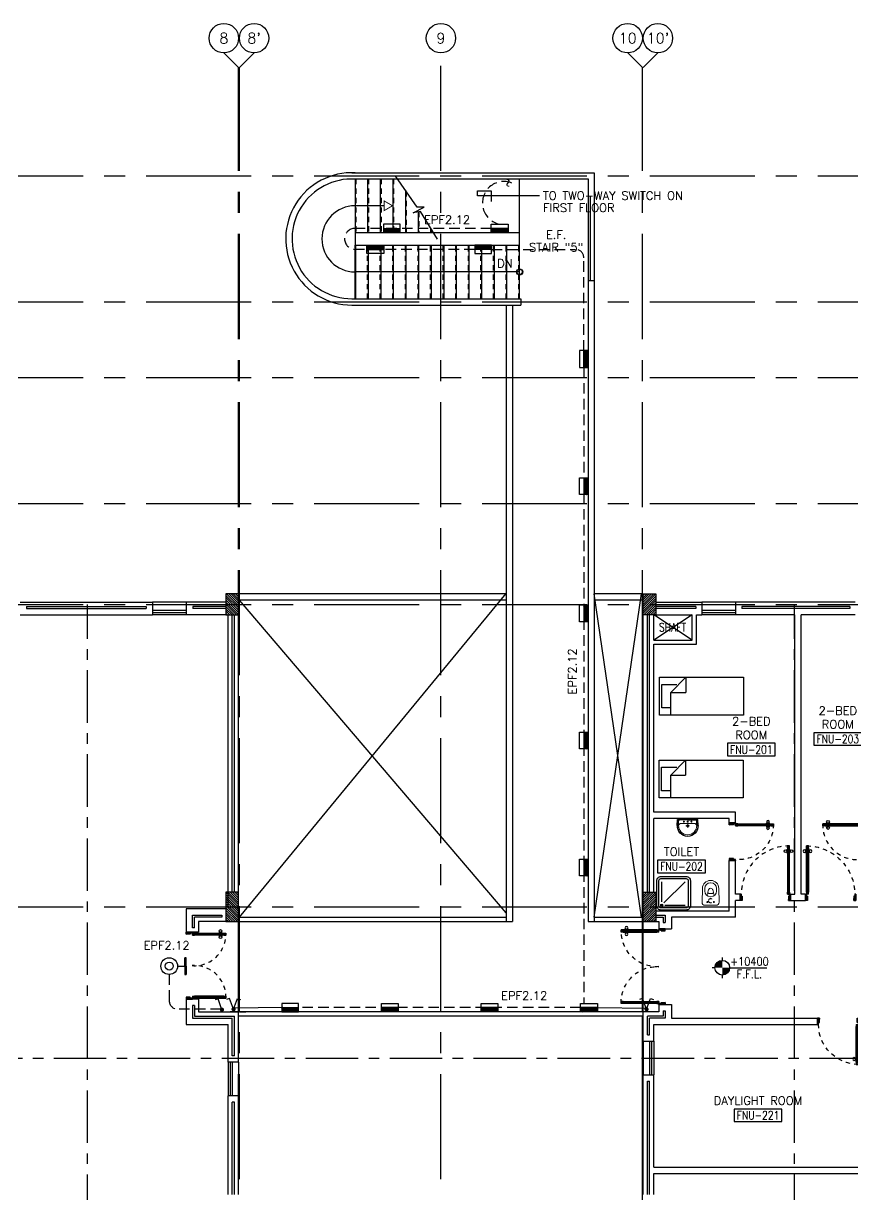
# Model space of a CAD drawing. Extents: x 0 to 91, y -1.5 to 78.
# Drawn here: x 37.78 to 57.53, y 50.17 to 78.05 of the extents above; entities that cross this region are included whole.
import ezdxf
from ezdxf.enums import TextEntityAlignment as Align

# ---------------------------------------------------------------- set-up
doc = ezdxf.new("R2010")
doc.units = 0
doc.header["$MEASUREMENT"] = 0
for name, pattern in [('CENTER', [2, 1.25, -0.25, 0.25, -0.25]), ('CENTERX2', [4, 2.5, -0.5, 0.5, -0.5]), ('DASHED', [0.75, 0.5, -0.25]), ('HIDDEN', [0.375, 0.25, -0.125]), ('HIDDEN2', [0.1875, 0.125, -0.0625])]:
    doc.linetypes.add(name, pattern=pattern)
doc.layers.get('0').update_dxf_attribs({"color": 11, "linetype": 'CONTINUOUS'})
for name, color, linetype in [('AX', 11, 'CONTINUOUS'), ('AX-CR', 11, 'CONTINUOUS'), ('AX-TXT', 11, 'CONTINUOUS'), ('AXES', 11, 'CENTERX2'), ('AXES1', 11, 'CENTER'), ('COL', 11, 'CONTINUOUS'), ('DOOR', 11, 'CONTINUOUS'), ('E-HLINE', 4, 'HIDDEN'), ('E-LEGEND', 4, 'CONTINUOUS'), ('E-LITE', 4, 'CONTINUOUS'), ('E-SWITCH', 4, 'CONTINUOUS'), ('E-SWITCHS', 4, 'CONTINUOUS'), ('E-TEXT', 2, 'CONTINUOUS'), ('EJ', 11, 'CONTINUOUS'), ('FIX', 11, 'CONTINUOUS'), ('FUR', 11, 'CONTINUOUS'), ('HAT', 11, 'CONTINUOUS'), ('INSUL', 11, 'CONTINUOUS'), ('LEV-PL', 11, 'CONTINUOUS'), ('RM-BOX', 11, 'CONTINUOUS'), ('RM-NAME', 11, 'CONTINUOUS'), ('RM-NO', 11, 'CONTINUOUS'), ('ROOF', 11, 'CONTINUOUS'), ('SHAFT', 11, 'CONTINUOUS'), ('STR', 11, 'CONTINUOUS'), ('TEXT', 11, 'CONTINUOUS'), ('WALL', 11, 'CONTINUOUS'), ('WIN', 11, 'CONTINUOUS')]:
    doc.layers.add(name, color=color, linetype=linetype)
doc.styles.add('ROMANS', font='ROMANS.shx', dxfattribs={"width": 0.6})
doc.styles.add('S', font='ROMANS.SHX')

# ---------------------------------------------------------------- blocks, each defined once
blk = doc.blocks.new('AH20A')
at = {"layer": 'FUR'}
for p, q in [((0, 0.5), (0, -0.5)), ((1, 0.5), (0, 0.5)), ((0.136, 0.5), (0.136, -0.099)), ((1, -0.5), (1, 0.5)), ((0.136, 0.311), (0.028, 0.311)), ((0.028, 0.311), (0.028, -0.309)), ((0.136, -0.099), (0.313, -0.5)), ((0.136, -0.099), (0.313, -0.099)), ((0.313, -0.5), (0.313, -0.099)), ((0.028, -0.309), (0.208, -0.309)), ((0, -0.5), (1, -0.5))]:
    blk.add_line(p, q, dxfattribs=at)
blk = doc.blocks.new('RM1')
at = {"layer": 'RM-BOX'}
blk.add_lwpolyline([(570, -200), (-570, -200), (-570, -500), (570, -500)], close=True, dxfattribs=at)
at = {"layer": 'RM-NAME', "style": 'ROMANS'}
for tag, p in [('ROOMNAME1', (0, 324)), ('ROOMNAME2', (0, 0))]:
    blk.add_attdef(tag, text='', height=200, dxfattribs=at).set_placement(p, align=Align.MIDDLE)
at = {"layer": 'RM-NO', "style": 'ROMANS', "width": 0.8}
blk.add_attdef('ROOMNO', text='', height=200, dxfattribs=at).set_placement((0, -350), align=Align.MIDDLE)
blk = doc.blocks.new('SHR1')
at = {"layer": 'FIX'}
for p, q in [((-196, 196), (-700, 700)), ((-143, 218), (-143, 700)), ((-218, 143), (-700, 143))]:
    blk.add_line(p, q, dxfattribs=at)
for points in [[(-825, 125), (-825, 725, -0.414214), (-725, 825), (-125, 825, -0.414214), (-25, 725), (-25, 125, -0.414214), (-125, 25), (-725, 25, -0.414214)], [(-775, 125), (-775, 725, -0.414214), (-725, 775), (-125, 775, -0.414214), (-75, 725), (-75, 125, -0.414214), (-125, 75), (-725, 75, -0.414214)]]:
    blk.add_lwpolyline(points, format="xyb", close=True, dxfattribs=at)
for radius in [25, 15]:
    blk.add_circle((-143, 143), radius, dxfattribs=at)
blk = doc.blocks.new('WC1')
at = {"layer": 'FIX', "lineweight": 20}
for p, q in [((-727, 5), (-727, -5)), ((-674, 5), (-674, -5)), ((-534, 24), (-540, 0)), ((-540, 0), (-534, -24)), ((-210, 204), (-538, 194)), ((-475, 141), (-538, 141)), ((-395, 76), (-490, 60)), ((-339, 5), (-339, -5)), ((-538, -141), (-475, -141)), ((-538, -194), (-210, -204)), ((-490, -60), (-395, -76))]:
    blk.add_line(p, q, dxfattribs=at)
at = {"layer": 'FIX', "linetype": 'Continuous', "lineweight": 20}
blk.add_line((-420, -47), (-420, 45), dxfattribs=at)
at = {"layer": 'FIX', "lineweight": 20}
blk.add_lwpolyline([(-213, -204), (-210, -204, 0.414214), (-137, -131), (-137, 0), (-137, 131, 0.414214), (-210, 204)], format="xyb", dxfattribs=at)
at = {"layer": 'FIX', "linetype": 'HIDDEN2', "lineweight": 20, "ltscale": 0.3}
blk.add_circle((-245, 0), 49.8, dxfattribs=at)
at = {"layer": 'FIX', "linetype": 'HIDDEN', "lineweight": 20, "ltscale": 0.05}
for centre in [(-213, 78), (-213, -77)]:
    blk.add_circle(centre, 11.6, dxfattribs=at)
at = {"layer": 'FIX', "lineweight": 20}
for centre, radius, start, end in [((-538, 5), 189, 90, 180), ((-538, 5), 136, 90, 180), ((-473, -7), 68.2, 128.9242, 152.8468), ((-464, -18), 82, 108.496, 128.9242), ((-475, 5), 136, 360, 90), ((-538, -5), 189, 180, 270), ((-538, -5), 136, 180, 270), ((-473, 7), 68.2, 207.1532, 231.0758), ((-464, 18), 82, 231.0758, 251.504), ((-475, -5), 136, 270, 0)]:
    blk.add_arc(centre, radius, start, end, dxfattribs=at)
at = {"layer": 'FIX', "linetype": 'Continuous', "lineweight": 20}
for centre, start, end in [((-443, 46), 357.6662, 91.6121), ((-442, -46), 268.3879, 2.3338)]:
    blk.add_arc(centre, 22.3, start, end, dxfattribs=at)
blk = doc.blocks.new('LEV1')
at = {"layer": 'LEV-PL'}
for p, q in [((-175, 0), (-245, 0)), ((0, 245), (0, 175)), ((175, 0), (1061, 0)), ((0, -175), (0, -245))]:
    blk.add_line(p, q, dxfattribs=at)
at = {"layer": 'LEV-PL', "const_width": 175}
for points in [[(-88, 0, -0.414214), (0, 88, -1)], [(88, 0, -0.414214), (0, -88, -1)]]:
    blk.add_lwpolyline(points, format="xyb", dxfattribs=at)
at = {"layer": 'LEV-PL'}
blk.add_circle((0, 0), 175, dxfattribs=at)
at = {"layer": 'LEV-PL', "color": 4, "style": 'S', "width": 0.85}
for tag, p in [('+0000', (646, 50)), ('F.F.L.', (646, -250))]:
    blk.add_attdef(tag, text='', height=200, dxfattribs=at).set_placement(p, align=Align.CENTER)
blk = doc.blocks.new('LAV1')
at = {"layer": 'FIX', "linetype": 'ByBlock', "ltscale": 0.3}
for p, q in [((-280, 210), (-275, 50)), ((-245, 210), (-245, 85)), ((0, 60), (-220, 60)), ((0, 60), (220, 60)), ((245, 210), (245, 85)), ((280, 210), (275, 50))]:
    blk.add_line(p, q, dxfattribs=at)
at = {"layer": 'FIX', "linetype": 'Continuous', "lineweight": 20}
for p, q in [((-275, 210), (-275, 50)), ((0, 50), (-275, 50)), ((0, 50), (-252, 50)), ((0, 155), (-181, 155)), ((0, 155), (181, 155)), ((0, 50), (275, 50)), ((0, 50), (252, 50)), ((275, 210), (275, 50))]:
    blk.add_line(p, q, dxfattribs=at)
at = {"layer": 'FIX', "linetype": 'DASHED', "lineweight": 20, "ltscale": 0.05}
for p, q in [((50, 220), (-50, 220)), ((0, 170), (0, 270)), ((0, 170), (0, 270))]:
    blk.add_line(p, q, dxfattribs=at)
at = {"layer": 'FIX', "lineweight": 20}
for p, q in [((16, 107), (-15, 107)), ((0, 92), (0, 123))]:
    blk.add_line(p, q, dxfattribs=at)
at = {"layer": 'FIX', "linetype": 'HIDDEN', "lineweight": 20, "ltscale": 0.05}
for centre in [(-100, 107), (100, 107)]:
    blk.add_circle(centre, 12.4, dxfattribs=at)
at = {"layer": 'FIX', "lineweight": 20}
for centre, radius in [((0, 220), 29.5), ((0, 220), 22.5), ((0, 107), 15.5)]:
    blk.add_circle(centre, radius, dxfattribs=at)
at = {"layer": 'FIX', "linetype": 'ByBlock', "ltscale": 0.3}
for centre, radius, start, end in [((7, 220), 287, 91.3776, 182.0064), ((-7, 220), 287, 357.9936, 88.6224), ((-220, 85), 24.9, 179.7021, 269.9486), ((220, 85), 24.9, 270.0514, 0.2979)]:
    blk.add_arc(centre, radius, start, end, dxfattribs=at)
at = {"layer": 'FIX', "linetype": 'Continuous', "lineweight": 20}
for centre, radius, start, end in [((8, 217), 283, 91.6988, 181.351), ((8, 212), 253, 91.7328, 180.4884), ((-8, 217), 283, 358.649, 88.3012), ((-8, 212), 253, 359.5116, 88.2672), ((-179, 222), 66.9, 190.2006, 268.0786), ((179, 222), 66.9, 271.9214, 349.7994)]:
    blk.add_arc(centre, radius, start, end, dxfattribs=at)
blk = doc.blocks.new('DOOR100')
at = {"layer": 'DOOR', "color": 0, "linetype": 'ByBlock'}
for p, q in [((-92, 1206), (-92, 1141)), ((-83, 1206), (-92, 1206)), ((-83, 1141), (-92, 1141)), ((-83, 1129), (-83, 1219)), ((-76, 1219), (-83, 1219)), ((-83, 1206), (-83, 1141)), ((-76, 1129), (-83, 1129)), ((-76, 1251), (-76, 1301)), ((-76, 1301), (-26, 1301)), ((-26, 1301), (-76, 1301)), ((-59, 1251), (-76, 1251)), ((-59, 1251), (-59, 1271)), ((-43, 1271), (-59, 1271)), ((-43, 1251), (-43, 1271)), ((-26, 1251), (-43, 1251)), ((-26, 1251), (-26, 1301)), ((-26, 1219), (-19, 1219)), ((-26, 1129), (-19, 1129)), ((-19, 1129), (-19, 1219)), ((-19, 1206), (-19, 1141)), ((-19, 1206), (-10, 1206)), ((-19, 1141), (-10, 1141)), ((-10, 1206), (-10, 1141)), ((-1201, 0), (-1201, 150)), ((-1201, 150), (-1176, 150)), ((-1201, 150), (-1201, 0)), ((-1151, 0), (-1201, 0)), ((-1176, 150), (-1176, 100)), ((-1176, 100), (-1151, 100)), ((-1151, 100), (-1151, 0)), ((-76, 200), (-59, 200)), ((-76, 150), (-76, 200)), ((-76, 150), (-26, 150)), ((-59, 200), (-59, 180)), ((-59, 180), (-43, 180)), ((-51, 100), (-51, 0)), ((-26, 100), (-51, 100)), ((-51, 0), (-1, 0)), ((-43, 200), (-26, 200)), ((-43, 180), (-43, 200)), ((-26, 200), (-26, 150)), ((-1, 150), (-26, 150)), ((-26, 150), (-26, 100)), ((-1, 150), (-1, 0))]:
    blk.add_line(p, q, dxfattribs=at)
at = {"layer": 'DOOR', "linetype": 'ByBlock'}
for p, q in [((-76, 1251), (-76, 200)), ((-59, 200), (-59, 1251)), ((-43, 200), (-43, 1251)), ((-26, 200), (-26, 1251))]:
    blk.add_line(p, q, dxfattribs=at)
at = {"layer": 'DOOR', "color": 9, "linetype": 'ByBlock'}
for p, q in [((-1151, 0), (-1201, 114)), ((-1151, 0), (-1201, 40)), ((-1151, 0), (-1164, 100)), ((-51, 0), (-1, 114)), ((-51, 0), (-38, 100)), ((-51, 0), (-1, 40))]:
    blk.add_line(p, q, dxfattribs=at)
at = {"layer": 'DOOR', "color": 0, "linetype": 'ByBlock'}
for centre in [(-125, 1174), (22, 1174)]:
    blk.add_circle(centre, 32.4, dxfattribs=at)
at = {"layer": 'DOOR', "linetype": 'HIDDEN', "ltscale": 0.5}
blk.add_arc((-27, 152), 1149, 89.961, 180.0931, dxfattribs=at)
at = {"layer": 'DOOR', "color": 9, "linetype": 'ByBlock'}
for centre, radius, start, end in [((-1151, 0), 154, 103.7142, 108.8947), ((-1151, 0), 134, 100.72, 111.8402), ((-1151, 0), 94.4, 90, 121.9818), ((-1151, 0), 74.4, 90, 132.2236), ((-1151, 0), 54.4, 90, 156.7926), ((-1151, 0), 34.4, 90, 180), ((-1151, 0), 14.4, 90, 180), ((-51, 0), 94.4, 58.0182, 90), ((-51, 0), 74.4, 47.7764, 90), ((-51, 0), 54.4, 23.2074, 90), ((-51, 0), 34.4, 0, 90), ((-51, 0), 14.4, 0, 90), ((-51, 0), 134, 68.1598, 79.28), ((-51, 0), 114, 64.0838, 77.3774), ((-51, 0), 154, 71.1053, 76.2858)]:
    blk.add_arc(centre, radius, start, end, dxfattribs=at)
blk = doc.blocks.new('DOOR90')
at = {"layer": 'DOOR', "linetype": 'ByBlock'}
for p, q in [((0, 0), (-150, 0)), ((-200, -25), (-1000, -25)), ((-200, -42), (-1000, -42)), ((-200, -58), (-1000, -58)), ((-1000, -75), (-200, -75))]:
    blk.add_line(p, q, dxfattribs=at)
at = {"layer": 'DOOR', "color": 0, "linetype": 'ByBlock'}
for p, q in [((-150, 0), (-150, -25)), ((-150, 0), (0, 0)), ((0, -50), (0, 0)), ((-1050, -25), (-1050, -75)), ((-1050, -75), (-1050, -25)), ((-1000, -25), (-1050, -25)), ((-1000, -75), (-1050, -75)), ((-1020, -42), (-1020, -58)), ((-1000, -42), (-1020, -42)), ((-1000, -58), (-1020, -58)), ((-1000, -25), (-1000, -42)), ((-1000, -58), (-1000, -75)), ((-968, -25), (-968, -18)), ((-878, -18), (-968, -18)), ((-968, -75), (-968, -82)), ((-878, -82), (-968, -82)), ((-955, -18), (-955, -9)), ((-955, -9), (-890, -9)), ((-955, -18), (-890, -18)), ((-955, -82), (-955, -91)), ((-955, -82), (-890, -82)), ((-955, -91), (-890, -91)), ((-890, -18), (-890, -9)), ((-890, -82), (-890, -91)), ((-878, -25), (-878, -18)), ((-878, -75), (-878, -82)), ((-200, -42), (-200, -25)), ((-200, -25), (-150, -25)), ((-180, -42), (-200, -42)), ((-200, -75), (-200, -58)), ((-200, -58), (-180, -58)), ((-150, -75), (-200, -75)), ((-180, -58), (-180, -42)), ((-150, -75), (-150, -25)), ((-150, -25), (-100, -25)), ((-100, -25), (-100, -50)), ((-100, -50), (0, -50)), ((-150, -900), (-150, -875)), ((-150, -875), (-100, -875)), ((0, -900), (-150, -900)), ((-150, -900), (0, -900)), ((-100, -850), (0, -850)), ((-100, -875), (-100, -850)), ((0, -850), (0, -900))]:
    blk.add_line(p, q, dxfattribs=at)
at = {"layer": 'DOOR', "color": 9, "linetype": 'ByBlock'}
for p, q in [((0, -50), (-114, 0)), ((0, -50), (-40, 0)), ((0, -50), (-100, -37)), ((0, -850), (-114, -900)), ((0, -850), (-100, -863)), ((0, -850), (-40, -900))]:
    blk.add_line(p, q, dxfattribs=at)
at = {"layer": 'DOOR', "color": 0, "linetype": 'ByBlock'}
for centre in [(-923, 24), (-923, -124)]:
    blk.add_circle(centre, 32.4, dxfattribs=at)
at = {"layer": 'DOOR', "color": 9, "linetype": 'ByBlock'}
for centre, radius, start, end in [((0, -50), 74.4, 137.7764, 180), ((0, -50), 54.4, 113.2074, 180), ((0, -50), 154, 161.1053, 166.2858), ((0, -50), 134, 158.1598, 169.28), ((0, -50), 114, 154.0838, 167.3774), ((0, -50), 94.4, 148.0182, 180), ((0, -50), 34.4, 90, 180), ((0, -50), 14.4, 90, 180), ((0, -850), 154, 193.7142, 198.8947), ((0, -850), 134, 190.72, 201.8402), ((0, -850), 94.4, 180, 211.9818), ((0, -850), 74.4, 180, 222.2236), ((0, -850), 54.4, 180, 246.7926), ((0, -850), 34.4, 180, 270), ((0, -850), 14.4, 180, 270)]:
    blk.add_arc(centre, radius, start, end, dxfattribs=at)
at = {"layer": 'DOOR', "linetype": 'HIDDEN', "ltscale": 0.5}
blk.add_arc((-222, -50), 828, 178.2701, 275.003, dxfattribs=at)
blk = doc.blocks.new('AXU')
at = {"layer": 'AX-CR'}
blk.add_circle((0, 350), 350, dxfattribs=at)
at = {"layer": 'AX-TXT', "style": 'ROMANS'}
blk.add_attdef('AX', text='', height=250, dxfattribs=at).set_placement((0, 350), align=Align.MIDDLE)
blk = doc.blocks.new('C11')
at = {"layer": 'HAT'}
h = blk.add_hatch(dxfattribs=at)
h.set_pattern_fill('ANSI31', color=256, scale=300, style=0)
h.set_pattern_definition([(45, (-248556.182, -75061.005), (-26.5165043, 26.5165043), [])])
h.paths.add_polyline_path([(300, 700), (0, 700), (0, 350), (300, 350)])
h.paths.add_polyline_path([(300, 350), (0, 350), (0, 0), (300, 0)])
at = {"layer": 'COL'}
blk.add_lwpolyline([(300, 700), (300, 0), (0, 0), (0, 700)], close=True, dxfattribs=at)
blk = doc.blocks.new('C-300')
at = {"layer": 'HAT', "linetype": 'ByBlock', "ltscale": 0.3}
h = blk.add_hatch(dxfattribs=at)
h.set_pattern_fill('ANSI31', color=8, scale=300, style=0)
h.set_pattern_definition([(45, (-258496.182, -82361.005), (-26.5165043, 26.5165043), [])])
h.paths.add_polyline_path([(300, 500), (0, 500), (0, 250), (300, 250)])
h.paths.add_polyline_path([(300, 250), (0, 250), (0, 0), (300, 0)])
at = {"layer": 'COL'}
blk.add_lwpolyline([(0, 500), (300, 500), (300, 0), (0, 0)], close=True, dxfattribs=at)
blk = doc.blocks.new('A$C272A55A0')
at = {"layer": 'DOOR', "color": 0, "linetype": 'ByBlock'}
for p, q in [((0, 900), (0, 1050)), ((50, 1050), (0, 1050)), ((0, 900), (25, 900)), ((25, 950), (50, 950)), ((25, 900), (25, 950)), ((75, 900), (25, 900)), ((25, 850), (25, 900)), ((42, 850), (25, 850)), ((58, 870), (42, 870)), ((42, 870), (42, 850)), ((50, 950), (50, 1050)), ((58, 850), (58, 870)), ((75, 850), (58, 850)), ((75, 900), (75, 850)), ((1725, 900), (1775, 900)), ((1725, 900), (1725, 850)), ((1725, 850), (1742, 850)), ((1742, 870), (1758, 870)), ((1742, 850), (1742, 870)), ((1750, 950), (1750, 1050)), ((1750, 1050), (1800, 1050)), ((1775, 950), (1750, 950)), ((1758, 870), (1758, 850)), ((1758, 850), (1775, 850)), ((1775, 900), (1775, 950)), ((1800, 900), (1775, 900)), ((1775, 850), (1775, 900)), ((1800, 1050), (1800, 900)), ((25, 50), (42, 50)), ((25, 50), (25, 0)), ((25, 0), (75, 0)), ((75, 0), (25, 0)), ((42, 50), (42, 30)), ((42, 30), (58, 30)), ((58, 50), (75, 50)), ((58, 50), (58, 30)), ((75, 50), (75, 0)), ((1718, 160), (1709, 160)), ((1709, 95), (1709, 160)), ((1718, 95), (1709, 95)), ((1725, 173), (1718, 173)), ((1718, 173), (1718, 83)), ((1718, 95), (1718, 160)), ((1725, 83), (1718, 83)), ((1742, 50), (1725, 50)), ((1725, 50), (1725, 0)), ((1775, 0), (1725, 0)), ((1725, 0), (1775, 0)), ((1742, 50), (1742, 30)), ((1758, 30), (1742, 30)), ((1775, 50), (1758, 50)), ((1758, 50), (1758, 30)), ((1775, 173), (1782, 173)), ((1775, 83), (1782, 83)), ((1775, 50), (1775, 0)), ((1782, 173), (1782, 83)), ((1782, 160), (1791, 160)), ((1782, 95), (1782, 160)), ((1782, 95), (1791, 95)), ((1791, 95), (1791, 160))]:
    blk.add_line(p, q, dxfattribs=at)
at = {"layer": 'DOOR', "color": 9, "linetype": 'ByBlock'}
for p, q in [((50, 1050), (0, 1010)), ((50, 1050), (0, 937)), ((50, 1050), (37, 950)), ((1750, 1050), (1800, 1010)), ((1750, 1050), (1800, 937)), ((1750, 1050), (1763, 950))]:
    blk.add_line(p, q, dxfattribs=at)
at = {"layer": 'DOOR', "linetype": 'ByBlock'}
for p, q in [((25, 850), (25, 50)), ((42, 850), (42, 50)), ((58, 850), (58, 50)), ((75, 50), (75, 850)), ((1725, 50), (1725, 850)), ((1742, 850), (1742, 50)), ((1758, 850), (1758, 50)), ((1775, 850), (1775, 50))]:
    blk.add_line(p, q, dxfattribs=at)
at = {"layer": 'DOOR', "color": 0, "linetype": 'ByBlock'}
for centre in [(1676, 128), (1824, 128)]:
    blk.add_circle(centre, 32.4, dxfattribs=at)
at = {"layer": 'DOOR', "color": 9, "linetype": 'ByBlock'}
for centre, radius, start, end in [((50, 1050), 54.4, 203.2074, 270), ((50, 1050), 74.4, 227.7764, 270), ((50, 1050), 94.4, 238.0182, 270), ((50, 1050), 114, 244.0838, 257.3774), ((50, 1050), 134, 248.1598, 259.28), ((50, 1050), 154, 251.1053, 256.2858), ((50, 1050), 34.4, 180, 270), ((50, 1050), 14.4, 180, 270), ((1750, 1050), 14.4, 270, 0), ((1750, 1050), 34.4, 270, 0), ((1750, 1050), 54.4, 270, 336.7926), ((1750, 1050), 74.4, 270, 312.2236), ((1750, 1050), 94.4, 270, 301.9818), ((1750, 1050), 114, 282.6226, 295.9162), ((1750, 1050), 134, 280.72, 291.8402), ((1750, 1050), 154, 283.7142, 288.8947)]:
    blk.add_arc(centre, radius, start, end, dxfattribs=at)
at = {"layer": 'DOOR', "linetype": 'HIDDEN', "ltscale": 0.5}
for centre, start, end in [((50, 851), 268.3174, 3.2965), ((1750, 851), 176.7035, 271.6826)]:
    blk.add_arc(centre, 851, start, end, dxfattribs=at)
at = {"layer": 'WALL', "linetype": 'ByBlock'}
blk.add_line((1800, 900), (1800, 1050), dxfattribs=at)
blk = doc.blocks.new('D1000')
at = {"layer": 'DOOR', "color": 7, "linetype": 'ByBlock'}
for p, q in [((0, 0), (-150, 0)), ((-150, 0), (-150, -25)), ((-150, 0), (0, 0)), ((0, -50), (-114, 0)), ((0, -50), (-40, 0)), ((0, -50), (0, 0)), ((-1050, -25), (-1100, -25)), ((-1100, -75), (-1100, -25)), ((-1100, -25), (-1100, -75)), ((-1050, -75), (-1100, -75)), ((-1050, -42), (-1070, -42)), ((-1070, -42), (-1070, -58)), ((-1050, -58), (-1070, -58)), ((-1050, -25), (-1050, -42)), ((-1050, -58), (-1050, -75)), ((-928, -18), (-1018, -18)), ((-1018, -25), (-1018, -18)), ((-1018, -75), (-1018, -82)), ((-928, -82), (-1018, -82)), ((-1005, -9), (-940, -9)), ((-1005, -18), (-1005, -9)), ((-1005, -18), (-940, -18)), ((-1005, -82), (-940, -82)), ((-1005, -82), (-1005, -91)), ((-1005, -91), (-940, -91)), ((-940, -18), (-940, -9)), ((-940, -82), (-940, -91)), ((-928, -25), (-928, -18)), ((-928, -75), (-928, -82)), ((-200, -42), (-200, -25)), ((-200, -25), (-150, -25)), ((-180, -42), (-200, -42)), ((-200, -75), (-200, -58)), ((-200, -58), (-180, -58)), ((-150, -75), (-200, -75)), ((-180, -58), (-180, -42)), ((-150, -75), (-150, -25)), ((-150, -25), (-100, -25)), ((-100, -25), (-100, -50)), ((0, -50), (-100, -37)), ((-100, -50), (0, -50)), ((-150, -975), (-100, -975)), ((-150, -1000), (-150, -975)), ((-150, -1000), (0, -1000)), ((0, -1000), (-150, -1000)), ((0, -950), (-114, -1000)), ((-100, -975), (-100, -950)), ((0, -950), (-100, -963)), ((-100, -950), (0, -950)), ((0, -950), (-40, -1000)), ((0, -950), (0, -1000))]:
    blk.add_line(p, q, dxfattribs=at)
at = {"layer": 'DOOR', "linetype": 'ByBlock'}
for p, q in [((-200, -25), (-1050, -25)), ((-200, -42), (-1050, -42)), ((-200, -58), (-1050, -58)), ((-1050, -75), (-200, -75))]:
    blk.add_line(p, q, dxfattribs=at)
at = {"layer": 'DOOR', "color": 7, "linetype": 'ByBlock'}
for centre in [(-973, 23), (-973, -124)]:
    blk.add_circle(centre, 32.4, dxfattribs=at)
for centre, radius, start, end in [((0, -50), 134, 158.1598, 169.28), ((0, -50), 74.4, 137.7764, 180), ((0, -50), 54.4, 113.2074, 180), ((0, -50), 154, 161.1053, 166.2858), ((0, -50), 114, 154.0838, 167.3774), ((0, -50), 94.4, 148.0182, 180), ((0, -50), 34.4, 90, 180), ((0, -50), 14.4, 90, 180), ((0, -950), 154, 193.7142, 198.8947), ((0, -950), 134, 190.72, 201.8402), ((0, -950), 94.4, 180, 211.9818), ((0, -950), 74.4, 180, 222.2236), ((0, -950), 54.4, 180, 246.7926), ((0, -950), 34.4, 180, 270), ((0, -950), 14.4, 180, 270)]:
    blk.add_arc(centre, radius, start, end, dxfattribs=at)
at = {"layer": 'DOOR', "linetype": 'HIDDEN', "ltscale": 0.5}
blk.add_arc((-149, -24), 951, 180.0434, 269.9667, dxfattribs=at)
blk = doc.blocks.new('A$C1DFA4FE8')
at = {"layer": 'DOOR', "color": 0, "linetype": 'ByBlock'}
for p, q in [((0, 1631), (0, 1581)), ((0, 1581), (0, 1631)), ((50, 1631), (0, 1631)), ((50, 1581), (0, 1581)), ((30, 1614), (30, 1598)), ((50, 1614), (30, 1614)), ((50, 1598), (30, 1598)), ((50, 1631), (50, 1614)), ((50, 1598), (50, 1581)), ((750, 1614), (750, 1631)), ((750, 1631), (800, 1631)), ((770, 1614), (750, 1614)), ((750, 1581), (750, 1598)), ((750, 1598), (770, 1598)), ((800, 1581), (750, 1581)), ((770, 1598), (770, 1614)), ((950, 1656), (800, 1656)), ((800, 1656), (800, 1631)), ((800, 1581), (800, 1631)), ((800, 1631), (850, 1631)), ((850, 1631), (850, 1606)), ((850, 1606), (950, 1606)), ((950, 1606), (950, 1656)), ((0, 81), (0, 131)), ((0, 131), (0, 81)), ((50, 131), (0, 131)), ((50, 81), (0, 81)), ((30, 98), (30, 114)), ((50, 114), (30, 114)), ((50, 98), (30, 98)), ((50, 114), (50, 131)), ((50, 81), (50, 98)), ((83, 131), (83, 138)), ((173, 138), (83, 138)), ((83, 81), (83, 74)), ((173, 74), (83, 74)), ((95, 138), (95, 147)), ((95, 147), (160, 147)), ((95, 138), (160, 138)), ((95, 74), (95, 65)), ((95, 74), (160, 74)), ((95, 65), (160, 65)), ((160, 138), (160, 147)), ((160, 74), (160, 65)), ((173, 131), (173, 138)), ((173, 81), (173, 74)), ((750, 131), (750, 114)), ((800, 131), (750, 131)), ((750, 114), (770, 114)), ((750, 98), (750, 81)), ((770, 98), (750, 98)), ((750, 81), (800, 81)), ((770, 114), (770, 98)), ((800, 131), (800, 81)), ((800, 56), (800, 81)), ((800, 81), (850, 81)), ((950, 56), (800, 56)), ((850, 106), (950, 106)), ((850, 81), (850, 106)), ((950, 106), (950, 56))]:
    blk.add_line(p, q, dxfattribs=at)
at = {"layer": 'DOOR', "linetype": 'ByBlock'}
for p, q in [((750, 1631), (50, 1631)), ((750, 1614), (50, 1614)), ((750, 1598), (50, 1598)), ((50, 1581), (750, 1581)), ((50, 131), (750, 131)), ((750, 114), (50, 114)), ((750, 98), (50, 98)), ((750, 81), (50, 81))]:
    blk.add_line(p, q, dxfattribs=at)
at = {"layer": 'DOOR', "color": 9, "linetype": 'ByBlock'}
for p, q in [((950, 1606), (837, 1656)), ((950, 1606), (850, 1619)), ((950, 1606), (910, 1656)), ((950, 106), (837, 56)), ((950, 106), (850, 93)), ((950, 106), (910, 56))]:
    blk.add_line(p, q, dxfattribs=at)
at = {"layer": 'DOOR', "color": 0, "linetype": 'ByBlock'}
for centre in [(128, 179), (128, 32)]:
    blk.add_circle(centre, 32.4, dxfattribs=at)
at = {"layer": 'DOOR', "linetype": 'HIDDEN', "ltscale": 0.5}
for centre, start, end in [((752, 1606), 178.0938, 273.7249), ((752, 106), 86.2751, 181.9062)]:
    blk.add_arc(centre, 752, start, end, dxfattribs=at)
at = {"layer": 'DOOR', "color": 9, "linetype": 'ByBlock'}
for centre, radius, start, end in [((950, 1606), 154, 161.1053, 166.2858), ((950, 1606), 134, 158.1598, 169.28), ((950, 1606), 114, 154.0838, 167.3774), ((950, 1606), 94.4, 148.0182, 180), ((950, 1606), 74.4, 137.7764, 180), ((950, 1606), 54.4, 113.2074, 180), ((950, 1606), 34.4, 90, 180), ((950, 1606), 14.4, 90, 180), ((950, 106), 154, 193.7142, 198.8947), ((950, 106), 134, 190.72, 201.8402), ((950, 106), 114, 192.6226, 205.9162), ((950, 106), 94.4, 180, 211.9818), ((950, 106), 74.4, 180, 222.2236), ((950, 106), 54.4, 180, 246.7926), ((950, 106), 34.4, 180, 270), ((950, 106), 14.4, 180, 270)]:
    blk.add_arc(centre, radius, start, end, dxfattribs=at)

msp = doc.modelspace()

# ---------------------------------------------------------------- hatches: boundary and pattern name
at = {"layer": 'E-SWITCHS'}
h = msp.add_hatch(dxfattribs=at)
h.set_pattern_fill('ANSI31', color=4, scale=0.1, angle=-180, style=0)
h.set_pattern_definition([(45, (3.224263, 17.747144), (-0.0088388348, 0.0088388348), [])])
h.paths.add_polyline_path([(46.353, 73.07), (46.353, 73.17), (46.753, 73.17), (46.753, 73.07)])
h = msp.add_hatch(dxfattribs=at)
h.set_pattern_fill('ANSI31', color=4, scale=0.1, angle=-180, style=0)
h.set_pattern_definition([(135, (92.449077, 17.747144), (0.0088388348, 0.0088388348), [])])
h.paths.add_polyline_path([(48.92, 73.07), (48.92, 73.17), (49.32, 73.17), (49.32, 73.07)])
h = msp.add_hatch(dxfattribs=at)
h.set_pattern_fill('ANSI31', color=4, scale=0.1, angle=-180, style=0)
h.set_pattern_definition([(315, (2.830592, 128.092856), (-0.0088388348, -0.0088388348), [])])
h.paths.add_polyline_path([(46.359, 72.77), (46.359, 72.67), (45.959, 72.67), (45.959, 72.77)])
h = msp.add_hatch(dxfattribs=at)
h.set_pattern_fill('ANSI31', color=4, scale=0.1, angle=-180, style=0)
h.set_pattern_definition([(225, (92.055406, 128.092856), (0.0088388348, -0.0088388348), [])])
h.paths.add_polyline_path([(48.927, 72.77), (48.927, 72.67), (48.527, 72.67), (48.527, 72.77)])
h = msp.add_hatch(dxfattribs=at)
h.set_pattern_fill('ANSI31', color=4, scale=0.1, angle=-90, style=0)
h.set_pattern_definition([(135, (106.547856, 26.732725), (-0.0088388348, -0.0088388348), [])])
h.paths.add_polyline_path([(51.225, 69.861), (51.125, 69.861), (51.125, 70.261), (51.225, 70.261)])
h = msp.add_hatch(dxfattribs=at)
h.set_pattern_fill('ANSI31', color=4, scale=0.1, angle=-90, style=0)
h.set_pattern_definition([(225, (106.547856, 110.363117), (-0.0088388348, 0.0088388348), [])])
h.paths.add_polyline_path([(51.225, 66.834), (51.125, 66.834), (51.125, 67.234), (51.225, 67.234)])
h = msp.add_hatch(dxfattribs=at)
h.set_pattern_fill('ANSI31', color=4, scale=0.1, angle=-90, style=0)
h.set_pattern_definition([(225, (106.547856, 107.33617), (-0.0088388348, 0.0088388348), [])])
h.paths.add_polyline_path([(51.225, 63.807), (51.125, 63.807), (51.125, 64.207), (51.225, 64.207)])
h = msp.add_hatch(dxfattribs=at)
h.set_pattern_fill('ANSI31', color=4, scale=0.1, angle=-90, style=0)
h.set_pattern_definition([(225, (106.547856, 104.309222), (-0.0088388348, 0.0088388348), [])])
h.paths.add_polyline_path([(51.225, 60.781), (51.125, 60.781), (51.125, 61.181), (51.225, 61.181)])
h = msp.add_hatch(dxfattribs=at)
h.set_pattern_fill('ANSI31', color=4, scale=0.1, angle=-90, style=0)
h.set_pattern_definition([(225, (106.547856, 101.282275), (-0.0088388348, 0.0088388348), [])])
h.paths.add_polyline_path([(51.225, 57.754), (51.125, 57.754), (51.125, 58.154), (51.225, 58.154)])
h = msp.add_hatch(dxfattribs=at)
h.set_pattern_fill('ANSI31', color=4, scale=0.1, style=0)
h.set_pattern_definition([(45, (0.80321, -0.802856), (-0.0088388348, 0.0088388348), [])])
h.paths.add_polyline_path([(43.932, 54.52), (43.932, 54.62), (44.332, 54.62), (44.332, 54.52)])
h = msp.add_hatch(dxfattribs=at)
h.set_pattern_fill('ANSI31', color=4, scale=0.1, style=0)
h.set_pattern_definition([(135, (89.83263, -0.802856), (0.0088388348, 0.0088388348), [])])
h.paths.add_polyline_path([(46.304, 54.52), (46.304, 54.62), (46.704, 54.62), (46.704, 54.52)])
h = msp.add_hatch(dxfattribs=at)
h.set_pattern_fill('ANSI31', color=4, scale=0.1, style=0)
h.set_pattern_definition([(135, (92.20471, -0.802856), (0.0088388348, 0.0088388348), [])])
h.paths.add_polyline_path([(48.676, 54.52), (48.676, 54.62), (49.076, 54.62), (49.076, 54.52)])
h = msp.add_hatch(dxfattribs=at)
h.set_pattern_fill('ANSI31', color=4, scale=0.1, style=0)
h.set_pattern_definition([(135, (94.57679, -0.802856), (0.0088388348, 0.0088388348), [])])
h.paths.add_polyline_path([(51.048, 54.52), (51.048, 54.62), (51.448, 54.62), (51.448, 54.52)])
at = {"layer": 'HAT'}
h = msp.add_hatch(dxfattribs=at)
h.set_pattern_fill('ANSI31', color=256, scale=0.3, style=0)
h.set_pattern_definition([(135, (291.456182, -18.391005), (0.0265165043, 0.0265165043), [])])
h.paths.add_polyline_path([(42.6, 57.37), (42.9, 57.37), (42.9, 57.02), (42.6, 57.02)])
h.paths.add_polyline_path([(42.6, 57.02), (42.9, 57.02), (42.9, 56.67), (42.6, 56.67)])

# ---------------------------------------------------------------- linework, layer by layer
for p, q in [((47.155, 73.677), (46.647, 74.408)), ((47.056, 73.536), (47.325, 73.677)), ((47.325, 73.677), (47.155, 73.677)), ((47.232, 73.571), (47.056, 73.536)), ((47.641, 72.916), (47.232, 73.571))]:
    msp.add_line(p, q)
at = {"layer": 'AXES'}
for p, q in [((42.9, 76.998), (42.55, 77.348)), ((42.92, 76.998), (43.27, 77.348)), ((47.72, -1.464), (47.72, 77.348)), ((52.52, 76.998), (52.17, 77.348)), ((52.54, 76.998), (52.89, 77.348)), ((42.9, -1.464), (42.9, 76.998)), ((42.92, -1.464), (42.92, 76.998)), ((52.52, -1.464), (52.52, 76.998)), ((0.7, 74.42), (68.74, 74.42)), ((0.7, 71.42), (68.74, 71.42)), ((0.7, 69.62), (68.74, 69.62)), ((0.7, 66.62), (68.74, 66.62)), ((0.7, 64.22), (68.74, 64.22)), ((0.7, 57.02), (68.74, 57.02))]:
    msp.add_line(p, q, dxfattribs=at)
at = {"layer": 'AXES1'}
for p, q in [((39.3, 5.4), (39.3, 64.22)), ((56.14, 5.4), (56.14, 64.22)), ((10.5, 53.42), (68.74, 53.42))]:
    msp.add_line(p, q, dxfattribs=at)
at = {"layer": 'COL'}
msp.add_lwpolyline([(42.6, 57.37), (42.6, 56.67), (42.9, 56.67), (42.9, 57.37)], close=True, dxfattribs=at)
at = {"layer": 'E-HLINE', "color": 4}
for p, q in [((48.92, 73.17), (45.675, 73.17)), ((48.527, 72.67), (45.675, 72.67)), ((48.927, 72.67), (50.925, 72.67)), ((51.125, 70.261), (51.125, 72.47)), ((51.125, 69.861), (51.125, 54.72)), ((41.249, 55.409), (41.249, 54.785)), ((42.484, 54.585), (41.449, 54.585)), ((51.048, 54.62), (44.332, 54.62))]:
    msp.add_line(p, q, dxfattribs=at)
for centre, radius, start, end in [((49.223, 73.773), 0.513, 68.3206, 258.5118), ((45.675, 72.92), 0.25, 90, 270), ((50.925, 72.47), 0.2, 0, 90), ((41.449, 54.785), 0.2, 180, 270)]:
    msp.add_arc(centre, radius, start, end, dxfattribs=at)
at = {"layer": 'E-LEGEND', "color": 4}
msp.add_line((41.65, 55.807), (41.624, 55.807), dxfattribs=at)
for radius in [0.2, 0.0935]:
    msp.add_circle((41.249, 55.609), radius, dxfattribs=at)
at = {"layer": 'E-LITE', "color": 4}
for p, q in [((41.624, 55.609), (41.624, 55.807)), ((41.65, 55.609), (41.65, 55.807)), ((41.449, 55.609), (41.624, 55.609)), ((41.624, 55.609), (41.624, 55.411)), ((41.65, 55.609), (41.65, 55.411)), ((41.624, 55.411), (41.65, 55.411))]:
    msp.add_line(p, q, dxfattribs=at)
at = {"layer": 'E-SWITCH', "color": 4}
for p, q in [((42.411, 54.829), (42.341, 54.804)), ((42.505, 54.571), (42.411, 54.829)), ((42.687, 54.84), (42.616, 54.815)), ((42.781, 54.582), (42.687, 54.84)), ((42.781, 54.582), (42.875, 54.84)), ((42.875, 54.84), (42.945, 54.815)), ((52.525, 54.84), (52.455, 54.815)), ((52.557, 54.753), (52.486, 54.727)), ((52.619, 54.582), (52.525, 54.84)), ((52.619, 54.582), (52.713, 54.84)), ((52.681, 54.753), (52.752, 54.727)), ((52.713, 54.84), (52.784, 54.815)), ((43.952, 54.62), (42.781, 54.607)), ((51.448, 54.62), (52.619, 54.607))]:
    msp.add_line(p, q, dxfattribs=at)
at = {"layer": 'E-SWITCH', "color": 4, "const_width": 0.05}
for points in [[(42.505, 54.546, -1), (42.505, 54.596, -1)], [(42.781, 54.557, -1), (42.781, 54.607, -1)], [(52.619, 54.557, 1), (52.619, 54.607, 1)]]:
    msp.add_lwpolyline(points, format="xyb", close=True, dxfattribs=at)
at = {"layer": 'E-SWITCHS', "color": 4}
for p, q in [((46.353, 73.17), (46.753, 73.17)), ((49.32, 73.17), (48.92, 73.17)), ((45.959, 72.67), (46.359, 72.67)), ((48.927, 72.67), (48.527, 72.67)), ((51.125, 69.861), (51.125, 70.261)), ((51.125, 67.234), (51.125, 66.834)), ((51.125, 64.207), (51.125, 63.807)), ((51.125, 61.181), (51.125, 60.781)), ((51.125, 58.154), (51.125, 57.754)), ((43.932, 54.62), (44.332, 54.62)), ((46.704, 54.62), (46.304, 54.62)), ((49.076, 54.62), (48.676, 54.62)), ((51.448, 54.62), (51.048, 54.62))]:
    msp.add_line(p, q, dxfattribs=at)
for points in [[(46.353, 73.07), (46.753, 73.07), (46.753, 73.27), (46.353, 73.27)], [(49.32, 73.07), (48.92, 73.07), (48.92, 73.27), (49.32, 73.27)], [(45.959, 72.77), (46.359, 72.77), (46.359, 72.57), (45.959, 72.57)], [(48.927, 72.77), (48.527, 72.77), (48.527, 72.57), (48.927, 72.57)], [(51.225, 69.861), (51.225, 70.261), (51.025, 70.261), (51.025, 69.861)], [(51.225, 67.234), (51.225, 66.834), (51.025, 66.834), (51.025, 67.234)], [(51.225, 64.207), (51.225, 63.807), (51.025, 63.807), (51.025, 64.207)], [(51.225, 61.181), (51.225, 60.781), (51.025, 60.781), (51.025, 61.181)], [(51.225, 58.154), (51.225, 57.754), (51.025, 57.754), (51.025, 58.154)], [(43.932, 54.52), (44.332, 54.52), (44.332, 54.72), (43.932, 54.72)], [(46.704, 54.52), (46.304, 54.52), (46.304, 54.72), (46.704, 54.72)], [(49.076, 54.52), (48.676, 54.52), (48.676, 54.72), (49.076, 54.72)], [(51.448, 54.52), (51.048, 54.52), (51.048, 54.72), (51.448, 54.72)]]:
    msp.add_lwpolyline(points, close=True, dxfattribs=at)
at = {"layer": 'E-TEXT', "color": 11}
msp.add_lwpolyline([(50.07, 73.945), (48.59, 73.945), (48.59, 74.064), (48.919, 74.064), (48.919, 73.808)], dxfattribs=at)
at = {"layer": 'EJ'}
for p, q in [((52.52, 54.52), (52.52, 56.67)), ((52.54, 54.52), (52.54, 56.67))]:
    msp.add_line(p, q, dxfattribs=at)
at = {"layer": 'INSUL'}
for p, q in [((37.85, 64.17), (37.85, 64.12)), ((37.85, 64.17), (40.7, 64.17)), ((40.7, 64.17), (40.7, 64.12)), ((41.814, 64.17), (41.814, 64.12)), ((42.6, 64.17), (41.814, 64.17)), ((53.79, 64.17), (52.84, 64.17)), ((53.79, 64.17), (53.79, 64.12)), ((57.465, 64.17), (54.89, 64.17)), ((54.89, 64.17), (54.89, 64.12)), ((57.465, 64.17), (57.465, 64.12)), ((37.85, 64.12), (40.7, 64.12)), ((42.6, 64.12), (41.814, 64.12)), ((42.75, 57.37), (42.75, 63.97)), ((42.8, 57.37), (42.8, 63.97)), ((52.64, 57.37), (52.64, 63.97)), ((52.69, 57.37), (52.69, 63.97)), ((53.79, 64.12), (52.84, 64.12)), ((57.465, 64.12), (54.89, 64.12)), ((41.8, 56.52), (41.8, 56.82)), ((41.8, 56.82), (42.5, 56.82)), ((42.5, 56.77), (41.85, 56.77)), ((41.85, 56.52), (41.85, 56.77)), ((42.5, 56.82), (42.5, 56.77)), ((52.84, 56.82), (53.065, 56.82)), ((52.84, 56.77), (53.015, 56.77)), ((53.015, 56.77), (53.015, 56.645)), ((53.015, 56.645), (53.065, 56.645)), ((53.065, 56.82), (53.065, 56.645)), ((41.85, 56.52), (41.8, 56.52)), ((41.8, 54.67), (41.8, 54.37)), ((41.85, 54.67), (41.8, 54.67)), ((41.85, 54.67), (41.85, 54.42)), ((41.8, 54.37), (42.75, 54.37)), ((41.85, 54.42), (42.8, 54.42)), ((42.75, 53.47), (42.75, 54.37)), ((42.8, 53.47), (42.8, 54.42)), ((52.64, 53.97), (52.64, 54.42)), ((53.015, 54.42), (52.64, 54.42)), ((52.69, 53.97), (52.69, 54.37)), ((53.065, 54.37), (52.69, 54.37)), ((53.015, 54.545), (53.065, 54.545)), ((53.015, 54.545), (53.015, 54.42)), ((53.065, 54.545), (53.065, 54.37)), ((52.64, 53.97), (52.69, 53.97)), ((42.8, 53.47), (42.75, 53.47)), ((52.64, 50.17), (52.64, 52.87)), ((52.64, 52.87), (52.69, 52.87)), ((52.69, 50.17), (52.69, 52.87)), ((42.8, 52.37), (42.75, 52.37)), ((42.75, 50.17), (42.75, 52.37)), ((42.8, 50.17), (42.8, 52.37))]:
    msp.add_line(p, q, dxfattribs=at)
at = {"layer": 'ROOF'}
for p, q in [((49.595, 72.77), (49.595, 74.345)), ((45.675, 73.07), (45.675, 72.77)), ((45.675, 73.07), (49.595, 73.07)), ((45.675, 72.77), (49.595, 72.77)), ((51.225, 71.92), (51.225, 56.67)), ((49.275, 71.345), (49.275, 56.67)), ((49.425, 71.345), (49.425, 56.67)), ((51.375, 71.345), (51.375, 56.67)), ((49.275, 64.47), (42.92, 64.47)), ((52.5, 64.47), (51.375, 64.47)), ((49.275, 64.32), (42.92, 64.32)), ((52.501, 64.32), (51.375, 64.32)), ((52.52, 56.67), (52.52, 64.27)), ((42.9, 56.77), (49.275, 56.77)), ((42.9, 56.67), (49.425, 56.67)), ((51.225, 56.67), (52.52, 56.67)), ((51.375, 56.77), (52.52, 56.77)), ((52.52, 54.52), (42.7, 54.52)), ((52.52, 54.42), (42.9, 54.42)), ((42.92, 54.52), (43.07, 54.52)), ((52.52, 42.87), (52.52, 54.42))]:
    msp.add_line(p, q, dxfattribs=at)
at = {"layer": 'SHAFT'}
for p, q in [((42.92, 56.77), (49.275, 64.48)), ((51.375, 56.77), (52.5, 64.47)), ((52.5, 56.77), (51.375, 64.47)), ((49.275, 56.88), (42.92, 64.32))]:
    msp.add_line(p, q, dxfattribs=at)
at = {"layer": 'STR'}
for p, q in [((45.675, 74.345), (45.675, 73.07)), ((45.975, 74.345), (45.975, 73.07)), ((46.275, 74.345), (46.275, 73.07)), ((46.575, 74.345), (46.575, 73.07)), ((46.875, 74.08), (46.875, 73.07)), ((46.368, 73.708), (45.672, 73.708)), ((47.175, 73.56), (47.175, 73.07)), ((47.475, 73.182), (47.475, 73.07)), ((47.475, 73.182), (47.475, 73.07)), ((47.495, 73.15), (47.495, 73.07)), ((47.495, 73.15), (47.495, 73.07)), ((45.675, 71.495), (45.675, 72.77)), ((45.695, 71.495), (45.695, 72.77)), ((45.995, 71.495), (45.995, 72.77)), ((46.295, 71.495), (46.295, 72.77)), ((46.595, 71.495), (46.595, 72.77)), ((46.895, 71.495), (46.895, 72.77)), ((47.195, 71.495), (47.195, 72.77)), ((47.495, 71.495), (47.495, 72.77)), ((47.795, 71.495), (47.795, 72.77)), ((48.095, 71.495), (48.095, 72.77)), ((48.395, 71.495), (48.395, 72.77)), ((48.695, 71.495), (48.695, 72.77)), ((48.995, 71.495), (48.995, 72.77)), ((49.295, 71.495), (49.295, 72.77)), ((49.595, 71.495), (49.595, 72.77)), ((49.595, 72.133), (45.672, 72.133))]:
    msp.add_line(p, q, dxfattribs=at)
at = {"layer": 'STR', "linetype": 'HIDDEN2'}
for p, q in [((45.695, 74.345), (45.695, 73.07)), ((45.995, 74.345), (45.995, 73.07)), ((46.295, 74.345), (46.295, 73.07)), ((46.595, 74.345), (46.595, 73.07)), ((46.895, 74.051), (46.895, 73.07)), ((47.195, 73.564), (47.195, 73.07)), ((45.675, 71.495), (45.675, 72.77)), ((45.695, 71.495), (45.695, 72.77)), ((45.975, 71.495), (45.975, 72.77)), ((46.275, 71.495), (46.275, 72.77)), ((46.575, 71.495), (46.575, 72.77)), ((46.875, 71.495), (46.875, 72.77)), ((47.175, 71.495), (47.175, 72.77)), ((47.475, 71.495), (47.475, 72.77)), ((47.775, 71.495), (47.775, 72.77)), ((48.075, 71.495), (48.075, 72.77)), ((48.375, 71.495), (48.375, 72.77)), ((48.675, 71.495), (48.675, 72.77)), ((48.975, 71.495), (48.975, 72.77)), ((49.275, 71.495), (49.275, 72.77)), ((49.575, 71.495), (49.575, 72.77))]:
    msp.add_line(p, q, dxfattribs=at)
at = {"layer": 'STR', "const_width": 0.0215}
msp.add_lwpolyline([(46.368, 73.592), (46.368, 73.823), (46.568, 73.708)], close=True, dxfattribs=at)
at = {"layer": 'STR'}
for radius in [0.075, 0.065]:
    msp.add_circle((49.595, 72.133), radius, dxfattribs=at)
msp.add_arc((45.672, 72.92), 0.787, 90, 270, dxfattribs=at)
at = {"layer": 'TEXT', "color": 251, "linetype": 'ByBlock'}
for p, q in [((53.71, 63.97), (52.79, 63.37)), ((53.71, 63.37), (52.79, 63.97))]:
    msp.add_line(p, q, dxfattribs=at)
at = {"layer": 'WALL'}
for p, q in [((45.599, 74.495), (51.375, 74.495)), ((51.375, 74.495), (51.375, 73.92)), ((45.599, 74.345), (51.225, 74.345)), ((51.225, 74.345), (51.225, 73.92)), ((51.375, 71.92), (51.225, 71.92)), ((51.375, 71.92), (51.375, 71.345)), ((45.599, 71.495), (49.622, 71.495)), ((49.622, 71.495), (49.622, 71.345)), ((45.599, 71.345), (49.622, 71.345)), ((37.7, 64.27), (40.85, 64.27)), ((40.85, 64.27), (40.85, 63.97)), ((41.65, 64.27), (41.65, 63.97)), ((42.6, 64.27), (41.65, 64.27)), ((52.84, 64.27), (53.94, 64.27)), ((53.94, 64.27), (53.94, 63.97)), ((57.59, 64.27), (54.74, 64.27)), ((54.74, 64.27), (54.74, 63.97)), ((37.7, 63.97), (40.85, 63.97)), ((42.6, 63.97), (41.65, 63.97)), ((42.65, 57.02), (42.65, 63.97)), ((42.9, 57.37), (42.9, 63.97)), ((52.54, 57.37), (52.54, 63.97)), ((52.79, 63.37), (52.79, 63.97)), ((52.84, 63.97), (53.71, 63.97)), ((53.71, 63.37), (53.71, 63.97)), ((53.81, 63.27), (53.81, 63.97)), ((53.81, 63.97), (53.94, 63.97)), ((56.153, 63.97), (54.74, 63.97)), ((56.153, 57.32), (56.153, 63.97)), ((56.303, 57.32), (56.303, 63.97)), ((57.59, 63.97), (56.303, 63.97)), ((52.79, 63.37), (53.71, 63.37)), ((52.79, 59.27), (52.79, 63.27)), ((52.79, 63.27), (53.81, 63.27)), ((54.74, 59.27), (52.79, 59.27)), ((52.79, 57.37), (52.79, 59.12)), ((54.59, 59.12), (52.79, 59.12)), ((54.071, 59.12), (52.79, 59.12)), ((54.59, 59.02), (54.59, 59.12)), ((54.59, 59.02), (54.59, 59.12)), ((54.74, 59.02), (54.74, 59.27)), ((54.74, 59.02), (54.59, 59.02)), ((54.59, 56.92), (54.59, 58.12)), ((54.74, 58.12), (54.59, 58.12)), ((54.74, 57.32), (54.74, 58.12)), ((54.852, 57.32), (54.74, 57.32)), ((54.74, 56.77), (54.74, 57.17)), ((54.852, 57.17), (54.74, 57.17)), ((54.852, 57.17), (54.852, 57.32)), ((56.052, 57.17), (56.052, 57.32)), ((56.403, 57.17), (56.403, 57.32)), ((41.65, 56.97), (41.65, 56.42)), ((42.606, 56.97), (41.65, 56.97)), ((54.59, 56.92), (52.84, 56.92)), ((53.74, 56.92), (52.84, 56.92)), ((53.74, 56.92), (52.84, 56.92)), ((41.95, 56.67), (41.95, 56.42)), ((42.606, 56.67), (41.95, 56.67)), ((52.54, 56.67), (52.915, 56.67)), ((52.915, 56.67), (52.915, 56.495)), ((54.74, 56.77), (53.215, 56.77)), ((53.74, 56.77), (53.215, 56.77)), ((53.74, 56.77), (53.215, 56.77)), ((53.215, 56.77), (53.215, 56.495)), ((41.95, 56.42), (41.65, 56.42)), ((52.915, 56.495), (53.215, 56.495)), ((41.65, 54.82), (41.65, 54.22)), ((41.95, 54.82), (41.65, 54.82)), ((41.95, 54.82), (41.95, 54.52)), ((52.915, 54.695), (52.915, 54.52)), ((52.915, 54.695), (53.215, 54.695)), ((53.215, 54.695), (53.215, 54.37)), ((41.95, 54.52), (42.9, 54.52)), ((42.9, 53.32), (42.9, 54.52)), ((52.54, 53.82), (52.54, 54.52)), ((52.915, 54.52), (52.54, 54.52)), ((53.215, 54.37), (56.69, 54.37)), ((56.69, 54.22), (56.69, 54.37)), ((41.65, 54.22), (42.65, 54.22)), ((42.65, 53.32), (42.65, 54.22)), ((52.79, 53.82), (52.79, 54.22)), ((52.79, 54.22), (56.69, 54.22)), ((52.54, 53.82), (52.79, 53.82)), ((42.9, 53.32), (42.65, 53.32)), ((52.54, 50.17), (52.54, 53.02)), ((52.54, 53.02), (52.79, 53.02)), ((52.79, 50.82), (52.79, 53.02)), ((42.9, 52.52), (42.65, 52.52)), ((42.65, 50.17), (42.65, 52.52)), ((42.9, 50.17), (42.9, 52.52)), ((52.79, 50.82), (57.89, 50.82)), ((52.79, 50.67), (59.84, 50.67)), ((52.79, 50.17), (52.79, 50.67))]:
    msp.add_line(p, q, dxfattribs=at)
at = {"layer": 'WALL', "linetype": 'ByBlock'}
for p, q in [((56.052, 57.32), (56.153, 57.32)), ((56.052, 57.17), (56.403, 57.17)), ((56.403, 57.32), (56.303, 57.32))]:
    msp.add_line(p, q, dxfattribs=at)
at = {"layer": 'WALL'}
for radius, start in [(1.575, 87.2584), (1.425, 86.9695)]:
    msp.add_arc((45.599, 72.92), radius, start, 270, dxfattribs=at)
at = {"layer": 'WIN'}
for p, q in [((51.225, 73.92), (51.225, 71.92)), ((51.275, 73.92), (51.275, 71.92)), ((51.375, 73.92), (51.375, 71.92)), ((41.65, 64.27), (40.85, 64.27)), ((54.74, 64.27), (53.94, 64.27)), ((41.65, 64.07), (40.85, 64.07)), ((41.65, 64.02), (40.85, 64.02)), ((41.65, 63.97), (40.85, 63.97)), ((54.74, 64.07), (53.94, 64.07)), ((54.74, 64.02), (53.94, 64.02)), ((54.74, 63.97), (53.94, 63.97)), ((52.54, 53.82), (52.54, 53.02)), ((52.69, 53.82), (52.69, 53.02)), ((52.74, 53.82), (52.74, 53.02)), ((52.79, 53.82), (52.79, 53.02)), ((42.65, 53.32), (42.65, 52.52)), ((42.7, 53.32), (42.7, 52.52)), ((42.75, 53.32), (42.75, 52.52)), ((42.9, 53.32), (42.9, 52.52))]:
    msp.add_line(p, q, dxfattribs=at)
at = {"layer": 'WIN', "color": 1}
msp.add_line((52.84, 56.82), (52.84, 56.77), dxfattribs=at)

# ---------------------------------------------------------------- block references
at = {"layer": 'AX', "xscale": 0.001000000003841706, "yscale": 0.000999999996565748, "zscale": 0.001}
for p, values in [((42.55, 77.348), {'AX': '8'}), ((43.27, 77.348), {'AX': "8'"}), ((47.72, 77.348), {'AX': '9'}), ((52.17, 77.348), {'AX': '10'}), ((52.89, 77.348), {'AX': "10'"})]:
    msp.add_blockref('AXU', p, dxfattribs=at).add_auto_attribs(values)
at = {"layer": 'COL', "color": 6, "linetype": 'ByBlock', "ltscale": 0.3, "xscale": -0.001000000003841706, "yscale": 0.000999999996565748, "zscale": 0.001}
msp.add_blockref('C-300', (42.9, 63.97), dxfattribs=at)
msp.add_blockref('C-300', (42.9, 63.97), dxfattribs=at)
at = {"layer": 'COL', "color": 62, "linetype": 'Continuous', "xscale": 0.001000000003841706, "yscale": 0.000999999996565748, "zscale": 0.001}
msp.add_blockref('C-300', (52.54, 63.97), dxfattribs=at)
at = {"layer": 'COL', "xscale": 0.001000000003841706, "yscale": 0.000999999996565748, "zscale": 0.001}
msp.add_blockref('C11', (52.54, 56.67), dxfattribs=at)
at = {"layer": 'DOOR', "color": 0, "linetype": 'ByBlock', "yscale": 0.000999999996565748, "zscale": 0.001}
for name, p, xscale in [('DOOR90', (54.59, 59.02), -0.001000000003841706), ('DOOR90', (57.865, 59.02), 0.001000000003841706), ('DOOR100', (56.052, 57.17), 0.001000000003841706), ('DOOR100', (56.403, 57.17), -0.001000000003841706)]:
    msp.add_blockref(name, p, dxfattribs=dict(at, xscale=xscale))
for name, p, xscale, rotation in [('A$C1DFA4FE8', (42.6, 56.476), 0.001000000003841706, 180), ('A$C272A55A0', (52.015, 54.695), -0.000999999996565748, 270)]:
    msp.add_blockref(name, p, dxfattribs=dict(at, xscale=xscale, rotation=rotation))
at = {"layer": 'DOOR', "color": 0, "linetype": 'Continuous', "xscale": -0.000999999996565748, "yscale": 0.000999999996565748, "zscale": 0.001, "rotation": 270}
msp.add_blockref('D1000', (57.69, 54.37), dxfattribs=at)
at = {"layer": 'FIX'}
for name, p, xscale, yscale, zscale, rotation in [('AH20A', (52.928, 62.035), -2, 0.9000000000014552, 2, 180), ('AH20A', (52.923, 60.064), -2, 0.9000000000014552, 2, 180), ('LAV1', (53.599, 59.141), -0.0008800000068731606, 0.000879999999597203, 0.0008800000000000001, 180), ('WC1', (54.146, 56.92), -0.000999999996565748, 0.000999999996565748, 0.001, 90)]:
    msp.add_blockref(name, p, dxfattribs=dict(at, xscale=xscale, yscale=yscale, zscale=zscale, rotation=rotation))
at = {"layer": 'LEV-PL', "xscale": 0.001000000003841706, "yscale": 0.000999999996565748, "zscale": 0.001}
msp.add_blockref('LEV1', (54.424, 55.57), dxfattribs=at).add_auto_attribs({'F.F.L.': 'F.F.L.', '+0000': '+10400'})
at = {"layer": 'RM-NO', "xscale": 0.001000000003841706, "yscale": 0.000999999996565748, "zscale": 0.001}
for p, values in [((57.176, 61.365), {'ROOMNO': 'FNU-203', 'ROOMNAME2': 'ROOM', 'ROOMNAME1': '2-BED'}), ((55.115, 61.113), {'ROOMNO': 'FNU-201', 'ROOMNAME2': 'ROOM', 'ROOMNAME1': '2-BED'}), ((53.452, 58.331), {'ROOMNO': 'FNU-202', 'ROOMNAME2': 'TOILET'}), ((55.275, 52.406), {'ROOMNO': 'FNU-221', 'ROOMNAME2': 'DAYLIGHT ROOM'})]:
    msp.add_blockref('RM1', p, dxfattribs=at).add_auto_attribs(values)
at = {"layer": 'WALL', "xscale": 0.000999999996565748, "yscale": 0.000999999996565748, "zscale": 0.001, "rotation": 270}
msp.add_blockref('SHR1', (52.838, 56.918), dxfattribs=at)

# ---------------------------------------------------------------- texts
at = {"layer": 'E-TEXT', "color": 4, "style": 'ROMANS'}
for s, p in [('~', (49.403, 74.15)), ('EPF2.12', (50.95, 62.075))]:
    msp.add_text(s, height=0.2, rotation=90, dxfattribs=at).set_placement(p)
for s, p in [('TO TWO-WAY SWITCH ON', (50.152, 73.849)), ('FIRST FLOOR', (50.152, 73.56)), ('EPF2.12', (47.319, 73.276)), ('EPF2.12', (40.638, 56.001)), ('EPF2.12', (49.156, 54.805))]:
    msp.add_text(s, height=0.2, dxfattribs=at).set_placement(p)
at = {"layer": 'RM-NAME', "style": 'ROMANS'}
for s, p in [('E.F.', (50.467, 73.021)), ('STAIR "5"', (50.467, 72.721)), ('DN', (49.246, 72.336))]:
    msp.add_text(s, height=0.2, dxfattribs=at).set_placement(p, align=Align.MIDDLE)
at = {"layer": 'RM-NAME', "style": 'ROMANS', "width": 0.8}
msp.add_text('SHAFT', height=0.2, dxfattribs=at).set_placement((53.238, 63.675), align=Align.MIDDLE)

doc.saveas('drawing.dxf')
